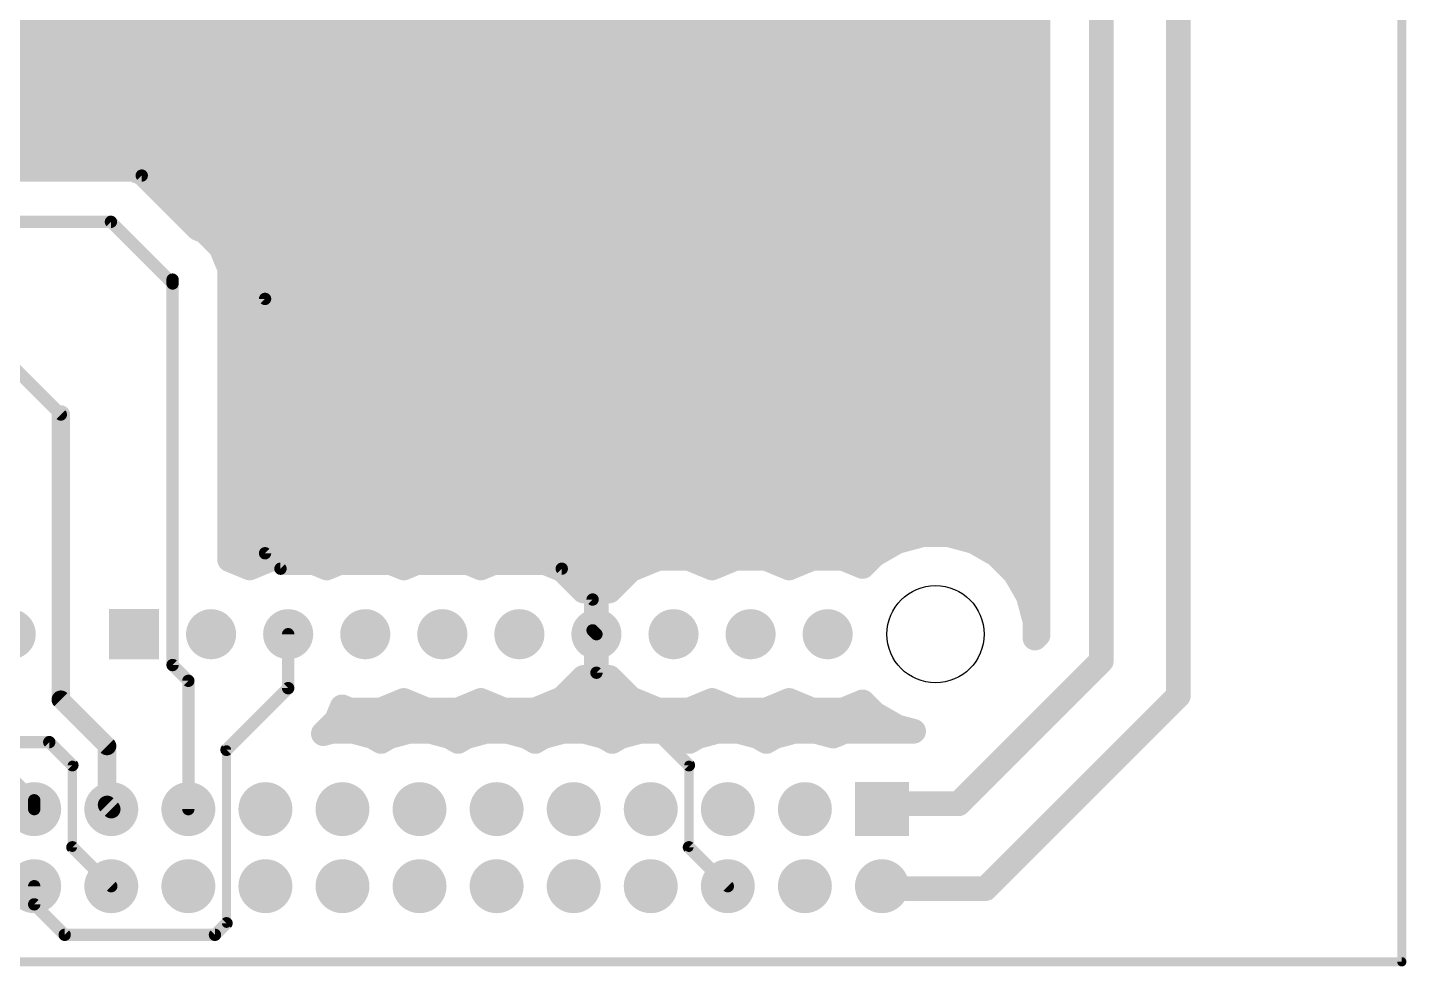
# Model space of a CAD drawing. Extents: x 0.2 to 70.4, y 8.5 to 70.6.
# Drawn here: x 24.94 to 70.38, y 8.48 to 39.42 of the extents above; entities that cross this region are included whole.
import ezdxf

# ---------------------------------------------------------------- set-up
doc = ezdxf.new("R2010")
doc.units = 0
for name, color, linetype in [('16', 175, 'CONTINUOUS'), ('17', 82, 'CONTINUOUS'), ('20', 213, 'CONTINUOUS')]:
    doc.layers.add(name, color=color, linetype=linetype)

# ---------------------------------------------------------------- blocks, each defined once
blk = doc.blocks.new('ROUNDP')
at = {"const_width": 0.5}
blk.add_lwpolyline([(0, -0.25, 1), (0, 0.25, 1), (0, -0.25)], format="xyb", dxfattribs=at)
blk = doc.blocks.new('SQUAREP')
blk.add_solid([(-0.5, -0.5), (0.5, -0.5), (-0.5, 0.5), (0.5, 0.5)])

msp = doc.modelspace()

# ---------------------------------------------------------------- linework, layer by layer
at = {"layer": '16'}
for points, const_width in [([(62.865, 58.166), (62.865, 17.399)], 0.8128), ([(60.325, 56.642), (60.325, 18.542)], 0.8128), ([(58.2422, 55.7793), (58.2422, 19.4047)], 0.8128), ([(16.2697, 39.8272), (58.2422, 39.8272)], 0.8128), ([(16.3068, 39.0144), (58.2422, 39.0144)], 0.8128), ([(15.8125, 38.2016), (58.2422, 38.2016)], 0.8128), ([(13.0075, 37.3888), (58.2422, 37.3888)], 0.8128), ([(8.8811, 36.576), (58.2422, 36.576)], 0.8128), ([(9.4125, 35.7632), (58.2422, 35.7632)], 0.8128), ([(9.6178, 34.9504), (58.2422, 34.9504)], 0.8128), ([(28.0599, 34.8996), (9.6686, 34.8996)], 0.8128), ([(28.7507, 34.6134), (28.0599, 34.8996)], 0.8128), ([(29.2794, 34.0847), (28.7507, 34.6134)], 0.8128), ([(16.637, 34.544), (28.702, 34.544)], 0.4064), ([(28.702, 34.544), (32.766, 30.48)], 0.4064), ([(29.2266, 34.1376), (58.2422, 34.1376)], 0.8128), ([(30.5659, 32.7982), (29.2794, 34.0847)], 0.8128), ([(29.2794, 34.0847), (29.2794, 34.0847)], 0.8128), ([(30.0393, 33.3248), (58.2422, 33.3248)], 0.8128), ([(8.89, 33.02), (27.686, 33.02)], 0.4064), ([(27.686, 33.02), (29.718, 30.988)], 0.4064), ([(30.7827, 32.7084), (30.5659, 32.7982)], 0.8128), ([(31.3114, 32.1797), (30.7827, 32.7084)], 0.8128), ([(30.9792, 32.512), (58.2422, 32.512)], 0.8128), ([(31.5976, 31.4889), (31.3114, 32.1797)], 0.8128), ([(31.5105, 31.6992), (58.2422, 31.6992)], 0.8128), ([(31.5976, 30.6141), (31.5976, 31.4889)], 0.8128), ([(29.718, 31.115), (29.718, 30.988)], 0.4064), ([(29.718, 30.988), (29.718, 18.415)], 0.4064), ([(31.5976, 30.8864), (58.2422, 30.8864)], 0.8128), ([(31.5976, 21.8865), (31.5976, 30.6141)], 0.8128), ([(31.5976, 30.0736), (58.2422, 30.0736)], 0.8128), ([(32.766, 30.48), (32.766, 22.098)], 0.4064), ([(31.5976, 29.2608), (58.2422, 29.2608)], 0.8128), ([(23.622, 29.083), (26.035, 26.67)], 0.4064), ([(31.5976, 28.448), (58.2422, 28.448)], 0.8128), ([(31.5976, 27.6352), (58.2422, 27.6352)], 0.8128), ([(26.035, 26.67), (26.035, 17.272)], 0.6096), ([(31.5976, 26.8224), (58.2422, 26.8224)], 0.8128), ([(31.5976, 26.0096), (58.2422, 26.0096)], 0.8128), ([(31.5976, 25.1968), (58.2422, 25.1968)], 0.8128), ([(31.5976, 24.384), (58.2422, 24.384)], 0.8128), ([(31.5976, 23.5712), (58.2422, 23.5712)], 0.8128), ([(31.5976, 22.7584), (58.2422, 22.7584)], 0.8128), ([(53.5993, 22.4843), (52.8521, 22.0529)], 0.8128), ([(54.4326, 22.7076), (53.5993, 22.4843)], 0.8128), ([(55.2954, 22.7076), (54.4326, 22.7076)], 0.8128), ([(56.1287, 22.4843), (55.2954, 22.7076)], 0.8128), ([(56.8759, 22.0529), (56.1287, 22.4843)], 0.8128), ([(31.5976, 21.9456), (52.7448, 21.9456)], 0.8128), ([(32.258, 21.613), (31.5976, 21.8865)], 0.8128), ([(33.0303, 21.9329), (32.258, 21.613)], 0.8128), ([(32.766, 22.098), (33.274, 21.59)], 0.4064), ([(34.0257, 21.9329), (33.0303, 21.9329)], 0.8128), ([(34.798, 21.613), (34.0257, 21.9329)], 0.8128), ([(35.5703, 21.9329), (34.798, 21.613)], 0.8128), ([(36.5657, 21.9329), (35.5703, 21.9329)], 0.8128), ([(37.338, 21.613), (36.5657, 21.9329)], 0.8128), ([(38.1103, 21.9329), (37.338, 21.613)], 0.8128), ([(39.1057, 21.9329), (38.1103, 21.9329)], 0.8128), ([(39.878, 21.613), (39.1057, 21.9329)], 0.8128), ([(40.6503, 21.9329), (39.878, 21.613)], 0.8128), ([(41.6457, 21.9329), (40.6503, 21.9329)], 0.8128), ([(42.5652, 21.552), (41.6457, 21.9329)], 0.8128), ([(45.7303, 21.9329), (44.8108, 21.552)], 0.8128), ([(46.7257, 21.9329), (45.7303, 21.9329)], 0.8128), ([(47.498, 21.613), (46.7257, 21.9329)], 0.8128), ([(48.2703, 21.9329), (47.498, 21.613)], 0.8128), ([(49.2657, 21.9329), (48.2703, 21.9329)], 0.8128), ([(50.038, 21.613), (49.2657, 21.9329)], 0.8128), ([(50.8103, 21.9329), (50.038, 21.613)], 0.8128), ([(51.8057, 21.9329), (50.8103, 21.9329)], 0.8128), ([(52.4607, 21.6616), (51.8057, 21.9329)], 0.8128), ([(52.8521, 22.0529), (52.4607, 21.6616)], 0.8128), ([(57.4859, 21.4429), (56.8759, 22.0529)], 0.8128), ([(56.9832, 21.9456), (58.2422, 21.9456)], 0.8128), ([(43.2622, 20.855), (42.5652, 21.552)], 0.8128), ([(44.8108, 21.552), (44.1138, 20.855)], 0.8128), ([(57.9173, 20.6957), (57.4859, 21.4429)], 0.8128), ([(33.274, 21.59), (42.545, 21.59)], 0.4064), ([(42.545, 21.59), (43.561, 20.574)], 0.4064), ([(42.9844, 21.1328), (44.3916, 21.1328)], 0.8128), ([(57.665, 21.1328), (58.2422, 21.1328)], 0.8128), ([(43.3401, 20.8803), (43.2622, 20.855)], 0.8128), ([(43.5711, 20.9169), (43.3401, 20.8803)], 0.8128), ([(43.688, 20.9169), (43.5711, 20.9169)], 0.8128), ([(43.8049, 20.9169), (43.688, 20.9169)], 0.8128), ([(43.688, 20.9169), (43.688, 19.431)], 0.8128), ([(43.688, 19.431), (43.688, 20.9169)], 0.8128), ([(44.0359, 20.8803), (43.8049, 20.9169)], 0.8128), ([(44.1138, 20.855), (44.0359, 20.8803)], 0.8128), ([(58.1406, 19.8624), (57.9173, 20.6957)], 0.8128), ([(43.688, 20.32), (43.688, 20.32)], 0.8128), ([(43.561, 20.574), (43.561, 19.558)], 0.4064), ([(58.018, 20.32), (58.2422, 20.32)], 0.8128), ([(58.1406, 19.3031), (58.1406, 19.8624)], 0.8128), ([(33.528, 19.431), (33.528, 17.653)], 0.4064), ([(43.688, 19.5072), (43.688, 19.5072)], 0.8128), ([(43.688, 17.9451), (43.688, 19.431)], 0.8128), ([(43.688, 19.431), (43.688, 19.431)], 0.8128), ([(43.688, 19.431), (43.688, 17.9451)], 0.8128), ([(43.688, 19.431), (43.688, 19.431)], 0.8128), ([(43.561, 19.558), (43.688, 19.431)], 0.4064), ([(43.688, 19.431), (43.688, 18.161)], 0.4064), ([(58.1406, 19.5072), (58.2422, 19.5072)], 0.8128), ([(58.2422, 19.4047), (58.1406, 19.3031)], 0.8128), ([(43.688, 18.6944), (43.688, 18.6944)], 0.8128), ([(60.325, 18.542), (55.626, 13.843)], 0.8128), ([(29.718, 18.415), (30.238, 17.895)], 0.4064), ([(42.5652, 17.31), (43.2622, 18.007)], 0.8128), ([(43.1368, 17.8816), (44.2392, 17.8816)], 0.8128), ([(43.2622, 18.007), (43.3401, 17.9817)], 0.8128), ([(43.3401, 17.9817), (43.5711, 17.9451)], 0.8128), ([(43.5711, 17.9451), (43.688, 17.9451)], 0.8128), ([(43.688, 17.9451), (43.8049, 17.9451)], 0.8128), ([(43.8049, 17.9451), (44.0359, 17.9817)], 0.8128), ([(43.688, 18.161), (46.736, 15.113)], 0.4064), ([(44.0359, 17.9817), (44.1138, 18.007)], 0.8128), ([(44.1138, 18.007), (44.8108, 17.31)], 0.8128), ([(30.238, 13.667), (30.238, 17.895)], 0.4064), ([(33.528, 17.653), (31.496, 15.621)], 0.4064), ([(62.865, 17.399), (56.515, 11.049)], 0.8128), ([(26.035, 17.272), (27.559, 15.748)], 0.6096), ([(35.1214, 16.5883), (35.3077, 17.0379)], 0.8128), ([(35.3077, 17.0379), (35.5703, 16.9291)], 0.8128), ([(35.5703, 16.9291), (36.5657, 16.9291)], 0.8128), ([(36.5657, 16.9291), (37.338, 17.249)], 0.8128), ([(36.9029, 17.0688), (37.7731, 17.0688)], 0.8128), ([(37.338, 17.249), (38.1103, 16.9291)], 0.8128), ([(38.1103, 16.9291), (39.1057, 16.9291)], 0.8128), ([(39.1057, 16.9291), (39.878, 17.249)], 0.8128), ([(39.4429, 17.0688), (40.3131, 17.0688)], 0.8128), ([(39.878, 17.249), (40.6503, 16.9291)], 0.8128), ([(40.6503, 16.9291), (41.6457, 16.9291)], 0.8128), ([(41.6457, 16.9291), (42.5652, 17.31)], 0.8128), ([(41.9829, 17.0688), (45.3931, 17.0688)], 0.8128), ([(44.8108, 17.31), (45.7303, 16.9291)], 0.8128), ([(45.7303, 16.9291), (46.7257, 16.9291)], 0.8128), ([(46.7257, 16.9291), (47.498, 17.249)], 0.8128), ([(47.0629, 17.0688), (47.9331, 17.0688)], 0.8128), ([(47.498, 17.249), (48.2703, 16.9291)], 0.8128), ([(48.2703, 16.9291), (49.2657, 16.9291)], 0.8128), ([(49.2657, 16.9291), (50.038, 17.249)], 0.8128), ([(49.6029, 17.0688), (50.4731, 17.0688)], 0.8128), ([(50.038, 17.249), (50.8103, 16.9291)], 0.8128), ([(50.8103, 16.9291), (51.8057, 16.9291)], 0.8128), ([(51.8057, 16.9291), (52.4607, 17.2004)], 0.8128), ([(52.1429, 17.0688), (52.5924, 17.0688)], 0.8128), ([(52.4607, 17.2004), (52.8521, 16.8091)], 0.8128), ([(34.687, 16.1538), (35.1214, 16.5883)], 0.8128), ([(52.8521, 16.8091), (53.5993, 16.3777)], 0.8128), ([(34.9803, 16.2324), (34.687, 16.1538)], 0.8128), ([(34.7891, 16.256), (54.0535, 16.256)], 0.8128), ([(35.6557, 16.2324), (34.9803, 16.2324)], 0.8128), ([(36.3082, 16.0576), (35.6557, 16.2324)], 0.8128), ([(36.588, 15.896), (36.3082, 16.0576)], 0.8128), ([(36.8678, 16.0576), (36.588, 15.896)], 0.8128), ([(37.5203, 16.2324), (36.8678, 16.0576)], 0.8128), ([(38.1957, 16.2324), (37.5203, 16.2324)], 0.8128), ([(38.8482, 16.0576), (38.1957, 16.2324)], 0.8128), ([(39.128, 15.896), (38.8482, 16.0576)], 0.8128), ([(39.4078, 16.0576), (39.128, 15.896)], 0.8128), ([(40.0603, 16.2324), (39.4078, 16.0576)], 0.8128), ([(40.7357, 16.2324), (40.0603, 16.2324)], 0.8128), ([(41.3882, 16.0576), (40.7357, 16.2324)], 0.8128), ([(41.668, 15.896), (41.3882, 16.0576)], 0.8128), ([(41.9478, 16.0576), (41.668, 15.896)], 0.8128), ([(42.6003, 16.2324), (41.9478, 16.0576)], 0.8128), ([(43.2757, 16.2324), (42.6003, 16.2324)], 0.8128), ([(43.9282, 16.0576), (43.2757, 16.2324)], 0.8128), ([(44.208, 15.896), (43.9282, 16.0576)], 0.8128), ([(44.4878, 16.0576), (44.208, 15.896)], 0.8128), ([(45.1403, 16.2324), (44.4878, 16.0576)], 0.8128), ([(45.8157, 16.2324), (45.1403, 16.2324)], 0.8128), ([(46.4682, 16.0576), (45.8157, 16.2324)], 0.8128), ([(46.748, 15.896), (46.4682, 16.0576)], 0.8128), ([(47.0278, 16.0576), (46.748, 15.896)], 0.8128), ([(47.6803, 16.2324), (47.0278, 16.0576)], 0.8128), ([(48.3557, 16.2324), (47.6803, 16.2324)], 0.8128), ([(49.0082, 16.0576), (48.3557, 16.2324)], 0.8128), ([(49.288, 15.896), (49.0082, 16.0576)], 0.8128), ([(49.5678, 16.0576), (49.288, 15.896)], 0.8128), ([(50.2203, 16.2324), (49.5678, 16.0576)], 0.8128), ([(50.8957, 16.2324), (50.2203, 16.2324)], 0.8128), ([(51.4907, 16.073), (50.8957, 16.2324)], 0.8128), ([(51.8755, 16.2324), (51.4907, 16.073)], 0.8128), ([(54.1415, 16.2324), (51.8755, 16.2324)], 0.8128), ([(53.5993, 16.3777), (54.1415, 16.2324)], 0.8128), ([(13.843, 15.875), (25.654, 15.875)], 0.4064), ([(25.654, 15.875), (26.416, 15.113)], 0.4064), ([(27.559, 15.748), (27.559, 13.806)], 0.6096), ([(31.496, 15.621), (31.496, 9.906)], 0.3048), ([(25.158, 13.958), (24.003, 15.113)], 0.4064), ([(26.416, 15.113), (26.416, 12.409)], 0.3048), ([(46.736, 15.113), (46.736, 12.409)], 0.3048), ([(25.158, 13.667), (25.158, 13.958)], 0.4064), ([(27.559, 13.806), (27.698, 13.667)], 0.6096), ([(53.274, 13.843), (53.098, 13.667)], 0.8128), ([(55.626, 13.843), (53.274, 13.843)], 0.8128), ([(26.416, 12.409), (27.698, 11.127)], 0.4064), ([(46.736, 12.409), (48.018, 11.127)], 0.4064), ([(53.176, 11.049), (53.098, 11.127)], 0.8128), ([(56.515, 11.049), (53.176, 11.049)], 0.8128), ([(25.158, 11.127), (25.158, 10.529)], 0.4064), ([(25.158, 10.529), (26.162, 9.525)], 0.4064), ([(31.115, 9.525), (31.496, 9.906)], 0.4064), ([(26.162, 9.525), (31.115, 9.525)], 0.4064)]:
    msp.add_lwpolyline(points, dxfattribs=dict(at, const_width=const_width))
for points, const_width in [([(58.2422, 38.8112, 1), (58.2422, 39.2176)], 0.4064), ([(58.2422, 37.9984, 1), (58.2422, 38.4048)], 0.4064), ([(58.2422, 37.1856, 1), (58.2422, 37.592)], 0.4064), ([(58.2422, 36.3728, 1), (58.2422, 36.7792)], 0.4064), ([(58.2422, 35.56, 1), (58.2422, 35.9664)], 0.4064), ([(28.1376, 35.0873, 1), (27.9821, 34.7119)], 0.4064), ([(28.0599, 34.6964, 1), (28.0599, 35.1028)], 0.4064), ([(28.8944, 34.7571, 1), (28.607, 34.4698)], 0.4064), ([(28.6729, 34.4257, 1), (28.8285, 34.8012)], 0.4064), ([(58.2422, 34.7472, 1), (58.2422, 35.1536)], 0.4064), ([(28.7738, 34.6158, 1), (28.6302, 34.4722)], 0.2032), ([(28.702, 34.4424, 1), (28.702, 34.6456)], 0.2032), ([(29.2266, 34.3408, 1), (29.2266, 33.9344)], 0.4064), ([(58.2422, 33.9344, 1), (58.2422, 34.3408)], 0.4064), ([(29.4826, 34.0847, 1), (29.0762, 34.0847)], 0.4064), ([(29.0762, 34.0847, 1), (29.4826, 34.0847)], 0.4064), ([(29.4231, 34.2284, 1), (29.1358, 33.941)], 0.4064), ([(29.1358, 33.941, 1), (29.4231, 34.2284)], 0.4064), ([(30.0393, 33.528, 1), (30.0393, 33.1216)], 0.4064), ([(58.2422, 33.1216, 1), (58.2422, 33.528)], 0.4064), ([(27.7578, 33.0918, 1), (27.6142, 32.9482)], 0.2032), ([(27.686, 32.9184, 1), (27.686, 33.1216)], 0.2032), ([(30.6437, 32.986, 1), (30.4881, 32.6105)], 0.4064), ([(30.4222, 32.6546, 1), (30.7096, 32.9419)], 0.4064), ([(30.9264, 32.8521, 1), (30.639, 32.5648)], 0.4064), ([(30.7049, 32.5207, 1), (30.8605, 32.8962)], 0.4064), ([(30.9792, 32.7152, 1), (30.9792, 32.3088)], 0.4064), ([(58.2422, 32.3088, 1), (58.2422, 32.7152)], 0.4064), ([(31.4992, 32.2575, 1), (31.1237, 32.1019)], 0.4064), ([(31.1678, 32.036, 1), (31.4551, 32.3234)], 0.4064), ([(31.5105, 31.9024, 1), (31.5105, 31.496)], 0.4064), ([(31.8008, 31.4889, 1), (31.3944, 31.4889)], 0.4064), ([(58.2422, 31.496, 1), (58.2422, 31.9024)], 0.4064), ([(31.4099, 31.4111, 1), (31.7853, 31.5666)], 0.4064), ([(29.8196, 31.115, 1), (29.6164, 31.115)], 0.2032), ([(29.8196, 30.988, 1), (29.6164, 30.988)], 0.2032), ([(29.6164, 30.988, 1), (29.8196, 30.988)], 0.2032), ([(29.6462, 30.9162, 1), (29.7898, 31.0598)], 0.2032), ([(31.5976, 31.0896, 1), (31.5976, 30.6832)], 0.4064), ([(31.8008, 30.6141, 1), (31.3944, 30.6141)], 0.4064), ([(58.2422, 30.6832, 1), (58.2422, 31.0896)], 0.4064), ([(31.3944, 30.6141, 1), (31.8008, 30.6141)], 0.4064), ([(31.5976, 30.2768, 1), (31.5976, 29.8704)], 0.4064), ([(32.8676, 30.48, 1), (32.6644, 30.48)], 0.2032), ([(32.6942, 30.4082, 1), (32.8378, 30.5518)], 0.2032), ([(58.2422, 29.8704, 1), (58.2422, 30.2768)], 0.4064), ([(31.5976, 29.464, 1), (31.5976, 29.0576)], 0.4064), ([(58.2422, 29.0576, 1), (58.2422, 29.464)], 0.4064), ([(31.5976, 28.6512, 1), (31.5976, 28.2448)], 0.4064), ([(58.2422, 28.2448, 1), (58.2422, 28.6512)], 0.4064), ([(31.5976, 27.8384, 1), (31.5976, 27.432)], 0.4064), ([(58.2422, 27.432, 1), (58.2422, 27.8384)], 0.4064), ([(26.1874, 26.67, 1), (25.8826, 26.67)], 0.3048), ([(25.9632, 26.5982, 1), (26.1068, 26.7418)], 0.2032), ([(31.5976, 27.0256, 1), (31.5976, 26.6192)], 0.4064), ([(58.2422, 26.6192, 1), (58.2422, 27.0256)], 0.4064), ([(31.5976, 26.2128, 1), (31.5976, 25.8064)], 0.4064), ([(58.2422, 25.8064, 1), (58.2422, 26.2128)], 0.4064), ([(31.5976, 25.4, 1), (31.5976, 24.9936)], 0.4064), ([(58.2422, 24.9936, 1), (58.2422, 25.4)], 0.4064), ([(31.5976, 24.5872, 1), (31.5976, 24.1808)], 0.4064), ([(58.2422, 24.1808, 1), (58.2422, 24.5872)], 0.4064), ([(31.5976, 23.7744, 1), (31.5976, 23.368)], 0.4064), ([(58.2422, 23.368, 1), (58.2422, 23.7744)], 0.4064), ([(31.5976, 22.9616, 1), (31.5976, 22.5552)], 0.4064), ([(53.5467, 22.6806, 1), (53.6519, 22.288)], 0.4064), ([(53.7009, 22.3083, 1), (53.4977, 22.6603)], 0.4064), ([(54.4326, 22.9108, 1), (54.4326, 22.5044)], 0.4064), ([(54.4852, 22.5113, 1), (54.38, 22.9039)], 0.4064), ([(55.348, 22.9039, 1), (55.2428, 22.5113)], 0.4064), ([(55.2954, 22.5044, 1), (55.2954, 22.9108)], 0.4064), ([(56.2303, 22.6603, 1), (56.0271, 22.3083)], 0.4064), ([(56.0761, 22.288, 1), (56.1813, 22.6806)], 0.4064), ([(58.2422, 22.5552, 1), (58.2422, 22.9616)], 0.4064), ([(31.5976, 22.1488, 1), (31.5976, 21.7424)], 0.4064), ([(31.6754, 22.0743, 1), (31.5198, 21.6988)], 0.4064), ([(32.8378, 22.1698, 1), (32.6942, 22.0262)], 0.2032), ([(33.0303, 22.1361, 1), (33.0303, 21.7297)], 0.4064), ([(33.1081, 21.7452, 1), (32.9526, 22.1206)], 0.4064), ([(34.1034, 22.1206, 1), (33.9479, 21.7452)], 0.4064), ([(34.0257, 21.7297, 1), (34.0257, 22.1361)], 0.4064), ([(35.5703, 22.1361, 1), (35.5703, 21.7297)], 0.4064), ([(35.6481, 21.7452, 1), (35.4926, 22.1206)], 0.4064), ([(36.6434, 22.1206, 1), (36.4879, 21.7452)], 0.4064), ([(36.5657, 21.7297, 1), (36.5657, 22.1361)], 0.4064), ([(38.1103, 22.1361, 1), (38.1103, 21.7297)], 0.4064), ([(38.1881, 21.7452, 1), (38.0326, 22.1206)], 0.4064), ([(39.1834, 22.1206, 1), (39.0279, 21.7452)], 0.4064), ([(39.1057, 21.7297, 1), (39.1057, 22.1361)], 0.4064), ([(40.6503, 22.1361, 1), (40.6503, 21.7297)], 0.4064), ([(40.7281, 21.7452, 1), (40.5726, 22.1206)], 0.4064), ([(41.7234, 22.1206, 1), (41.5679, 21.7452)], 0.4064), ([(41.6457, 21.7297, 1), (41.6457, 22.1361)], 0.4064), ([(45.7303, 22.1361, 1), (45.7303, 21.7297)], 0.4064), ([(45.8081, 21.7452, 1), (45.6526, 22.1206)], 0.4064), ([(46.8034, 22.1206, 1), (46.6479, 21.7452)], 0.4064), ([(46.7257, 21.7297, 1), (46.7257, 22.1361)], 0.4064), ([(48.2703, 22.1361, 1), (48.2703, 21.7297)], 0.4064), ([(48.3481, 21.7452, 1), (48.1926, 22.1206)], 0.4064), ([(49.3434, 22.1206, 1), (49.1879, 21.7452)], 0.4064), ([(49.2657, 21.7297, 1), (49.2657, 22.1361)], 0.4064), ([(50.8103, 22.1361, 1), (50.8103, 21.7297)], 0.4064), ([(50.8881, 21.7452, 1), (50.7326, 22.1206)], 0.4064), ([(51.8834, 22.1206, 1), (51.7279, 21.7452)], 0.4064), ([(51.8057, 21.7297, 1), (51.8057, 22.1361)], 0.4064), ([(52.7505, 22.2289, 1), (52.9537, 21.877)], 0.4064), ([(52.9958, 21.9092, 1), (52.7084, 22.1966)], 0.4064), ([(52.7448, 21.7424, 1), (52.7448, 22.1488)], 0.4064), ([(57.0196, 22.1966, 1), (56.7322, 21.9092)], 0.4064), ([(56.7743, 21.877, 1), (56.9775, 22.2289)], 0.4064), ([(56.9832, 22.1488, 1), (56.9832, 21.7424)], 0.4064), ([(58.2422, 21.7424, 1), (58.2422, 22.1488)], 0.4064), ([(31.3944, 21.8865, 1), (31.8008, 21.8865)], 0.4064), ([(32.1802, 21.8007, 1), (32.3358, 21.4252)], 0.4064), ([(32.1802, 21.4252, 1), (32.3358, 21.8007)], 0.4064), ([(32.6644, 22.098, 1), (32.8676, 22.098)], 0.2032), ([(34.7202, 21.8007, 1), (34.8758, 21.4252)], 0.4064), ([(34.7202, 21.4252, 1), (34.8758, 21.8007)], 0.4064), ([(37.2602, 21.8007, 1), (37.4158, 21.4252)], 0.4064), ([(37.2602, 21.4252, 1), (37.4158, 21.8007)], 0.4064), ([(39.8002, 21.8007, 1), (39.9558, 21.4252)], 0.4064), ([(39.8002, 21.4252, 1), (39.9558, 21.8007)], 0.4064), ([(42.7089, 21.6957, 1), (42.4215, 21.4083)], 0.4064), ([(42.4874, 21.3643, 1), (42.643, 21.7397)], 0.4064), ([(44.733, 21.7397, 1), (44.8885, 21.3643)], 0.4064), ([(44.9545, 21.4083, 1), (44.6671, 21.6957)], 0.4064), ([(47.4202, 21.8007, 1), (47.5758, 21.4252)], 0.4064), ([(47.4202, 21.4252, 1), (47.5758, 21.8007)], 0.4064), ([(49.9602, 21.8007, 1), (50.1158, 21.4252)], 0.4064), ([(49.9602, 21.4252, 1), (50.1158, 21.8007)], 0.4064), ([(52.3171, 21.8052, 1), (52.6044, 21.5179)], 0.4064), ([(52.383, 21.4738, 1), (52.5385, 21.8493)], 0.4064), ([(57.6619, 21.5445, 1), (57.31, 21.3413)], 0.4064), ([(33.274, 21.6916, 1), (33.274, 21.4884)], 0.2032), ([(33.2022, 21.5182, 1), (33.3458, 21.6618)], 0.2032), ([(42.6168, 21.6618, 1), (42.4732, 21.5182)], 0.2032), ([(42.545, 21.4884, 1), (42.545, 21.6916)], 0.2032), ([(42.9844, 21.336, 1), (42.9844, 20.9296)], 0.4064), ([(44.3916, 20.9296, 1), (44.3916, 21.336)], 0.4064), ([(57.3422, 21.2992, 1), (57.6296, 21.5866)], 0.4064), ([(57.665, 21.336, 1), (57.665, 20.9296)], 0.4064), ([(58.2422, 20.9296, 1), (58.2422, 21.336)], 0.4064), ([(43.1994, 21.0483, 1), (43.325, 20.6618)], 0.4064), ([(43.1185, 20.7113, 1), (43.4059, 20.9987)], 0.4064), ([(43.3083, 21.081, 1), (43.3718, 20.6796)], 0.4064), ([(43.4028, 20.6871, 1), (43.2773, 21.0736)], 0.4064), ([(43.5711, 21.1201, 1), (43.5711, 20.7137)], 0.4064), ([(43.688, 21.1201, 1), (43.688, 20.7137)], 0.4064), ([(43.8912, 20.9169, 1), (43.4848, 20.9169)], 0.4064), ([(43.8912, 20.9169, 1), (43.4848, 20.9169)], 0.4064), ([(43.6028, 20.7162, 1), (43.5393, 21.1176)], 0.4064), ([(43.8367, 21.1176, 1), (43.7732, 20.7162)], 0.4064), ([(43.688, 20.7137, 1), (43.688, 21.1201)], 0.4064), ([(43.8049, 20.7137, 1), (43.8049, 21.1201)], 0.4064), ([(44.0987, 21.0736, 1), (43.9732, 20.6871)], 0.4064), ([(43.9701, 20.9987, 1), (44.2575, 20.7113)], 0.4064), ([(44.0042, 20.6796, 1), (44.0677, 21.081)], 0.4064), ([(44.051, 20.6618, 1), (44.1766, 21.0483)], 0.4064), ([(58.1136, 20.7483, 1), (57.721, 20.6431)], 0.4064), ([(57.7413, 20.5941, 1), (58.0933, 20.7973)], 0.4064), ([(43.688, 20.5232, 1), (43.688, 20.1168)], 0.4064), ([(43.6626, 20.574, 1), (43.4594, 20.574)], 0.2032), ([(43.4892, 20.5022, 1), (43.6328, 20.6458)], 0.2032), ([(43.688, 20.1168, 1), (43.688, 20.5232)], 0.4064), ([(58.018, 20.5232, 1), (58.018, 20.1168)], 0.4064), ([(58.2422, 20.1168, 1), (58.2422, 20.5232)], 0.4064), ([(58.3438, 19.8624, 1), (57.9374, 19.8624)], 0.4064), ([(57.9443, 19.8098, 1), (58.3369, 19.915)], 0.4064), ([(33.6296, 19.431, 1), (33.4264, 19.431)], 0.2032), ([(43.688, 19.7104, 1), (43.688, 19.304)], 0.4064), ([(43.8912, 19.431, 1), (43.4848, 19.431)], 0.4064), ([(43.688, 19.6342, 1), (43.688, 19.2278)], 0.4064), ([(43.8912, 19.431, 1), (43.4848, 19.431)], 0.4064), ([(43.688, 19.6342, 1), (43.688, 19.2278)], 0.4064), ([(43.4848, 19.431, 1), (43.8912, 19.431)], 0.4064), ([(43.4848, 19.431, 1), (43.8912, 19.431)], 0.4064), ([(43.4594, 19.558, 1), (43.6626, 19.558)], 0.2032), ([(43.6328, 19.6298, 1), (43.4892, 19.4862)], 0.2032), ([(43.688, 19.304, 1), (43.688, 19.7104)], 0.4064), ([(43.688, 19.2278, 1), (43.688, 19.6342)], 0.4064), ([(43.688, 19.2278, 1), (43.688, 19.6342)], 0.4064), ([(43.7896, 19.431, 1), (43.5864, 19.431)], 0.2032), ([(43.6162, 19.3592, 1), (43.7598, 19.5028)], 0.2032), ([(58.1406, 19.7104, 1), (58.1406, 19.304)], 0.4064), ([(57.9969, 19.4468, 1), (58.2843, 19.1594)], 0.4064), ([(58.039, 19.4047, 1), (58.4454, 19.4047)], 0.4064), ([(58.3859, 19.261, 1), (58.0985, 19.5484)], 0.4064), ([(58.2422, 19.304, 1), (58.2422, 19.7104)], 0.4064), ([(43.688, 18.8976, 1), (43.688, 18.4912)], 0.4064), ([(43.688, 18.4912, 1), (43.688, 18.8976)], 0.4064), ([(57.9374, 19.3031, 1), (58.3438, 19.3031)], 0.4064), ([(60.1218, 18.542, 1), (60.5282, 18.542)], 0.4064), ([(60.4687, 18.3983, 1), (60.1813, 18.6857)], 0.4064), ([(29.6164, 18.415, 1), (29.8196, 18.415)], 0.2032), ([(29.7898, 18.4868, 1), (29.6462, 18.3432)], 0.2032), ([(43.1368, 18.0848, 1), (43.1368, 17.6784)], 0.4064), ([(43.325, 18.2002, 1), (43.1994, 17.8137)], 0.4064), ([(43.4059, 17.8633, 1), (43.1185, 18.1507)], 0.4064), ([(43.3718, 18.1824, 1), (43.3083, 17.781)], 0.4064), ([(43.2773, 17.7884, 1), (43.4028, 18.1749)], 0.4064), ([(43.5711, 18.1483, 1), (43.5711, 17.7419)], 0.4064), ([(43.688, 18.1483, 1), (43.688, 17.7419)], 0.4064), ([(43.5393, 17.7444, 1), (43.6028, 18.1458)], 0.4064), ([(43.7732, 18.1458, 1), (43.8367, 17.7444)], 0.4064), ([(43.688, 17.7419, 1), (43.688, 18.1483)], 0.4064), ([(43.5864, 18.161, 1), (43.7896, 18.161)], 0.2032), ([(43.7598, 18.2328, 1), (43.6162, 18.0892)], 0.2032), ([(43.8049, 17.7419, 1), (43.8049, 18.1483)], 0.4064), ([(43.9732, 18.1749, 1), (44.0987, 17.7884)], 0.4064), ([(44.2575, 18.1507, 1), (43.9701, 17.8633)], 0.4064), ([(44.0677, 17.781, 1), (44.0042, 18.1824)], 0.4064), ([(44.1766, 17.8137, 1), (44.051, 18.2002)], 0.4064), ([(44.2392, 17.6784, 1), (44.2392, 18.0848)], 0.4064), ([(30.3396, 17.895, 1), (30.1364, 17.895)], 0.2032), ([(30.1662, 17.8232, 1), (30.3098, 17.9668)], 0.2032), ([(33.4264, 17.653, 1), (33.6296, 17.653)], 0.2032), ([(33.5998, 17.5812, 1), (33.4562, 17.7248)], 0.2032), ([(43.4848, 17.9451, 1), (43.8912, 17.9451)], 0.4064), ([(43.4848, 17.9451, 1), (43.8912, 17.9451)], 0.4064), ([(63.0087, 17.2553, 1), (62.7213, 17.5427)], 0.4064), ([(26.1428, 17.3798, 1), (25.9272, 17.1642)], 0.3048), ([(25.8826, 17.272, 1), (26.1874, 17.272)], 0.3048), ([(35.3854, 17.2256, 1), (35.2299, 16.8502)], 0.4064), ([(35.4954, 16.9601, 1), (35.1199, 17.1157)], 0.4064), ([(35.5703, 17.1323, 1), (35.5703, 16.7259)], 0.4064), ([(35.4926, 16.7414, 1), (35.6481, 17.1168)], 0.4064), ([(36.4879, 17.1168, 1), (36.6434, 16.7414)], 0.4064), ([(36.5657, 16.7259, 1), (36.5657, 17.1323)], 0.4064), ([(36.9029, 17.272, 1), (36.9029, 16.8656)], 0.4064), ([(37.4158, 17.4367, 1), (37.2602, 17.0613)], 0.4064), ([(37.4158, 17.0613, 1), (37.2602, 17.4367)], 0.4064), ([(37.7731, 16.8656, 1), (37.7731, 17.272)], 0.4064), ([(38.1103, 17.1323, 1), (38.1103, 16.7259)], 0.4064), ([(38.0326, 16.7414, 1), (38.1881, 17.1168)], 0.4064), ([(39.0279, 17.1168, 1), (39.1834, 16.7414)], 0.4064), ([(39.1057, 16.7259, 1), (39.1057, 17.1323)], 0.4064), ([(39.4429, 17.272, 1), (39.4429, 16.8656)], 0.4064), ([(39.9558, 17.4367, 1), (39.8002, 17.0613)], 0.4064), ([(39.9558, 17.0613, 1), (39.8002, 17.4367)], 0.4064), ([(40.3131, 16.8656, 1), (40.3131, 17.272)], 0.4064), ([(40.6503, 17.1323, 1), (40.6503, 16.7259)], 0.4064), ([(40.5726, 16.7414, 1), (40.7281, 17.1168)], 0.4064), ([(41.5679, 17.1168, 1), (41.7234, 16.7414)], 0.4064), ([(41.6457, 16.7259, 1), (41.6457, 17.1323)], 0.4064), ([(41.9829, 17.272, 1), (41.9829, 16.8656)], 0.4064), ([(42.4215, 17.4537, 1), (42.7089, 17.1663)], 0.4064), ([(42.643, 17.1223, 1), (42.4874, 17.4977)], 0.4064), ([(44.8885, 17.4977, 1), (44.733, 17.1223)], 0.4064), ([(44.6671, 17.1663, 1), (44.9545, 17.4537)], 0.4064), ([(45.3931, 16.8656, 1), (45.3931, 17.272)], 0.4064), ([(45.7303, 17.1323, 1), (45.7303, 16.7259)], 0.4064), ([(45.6526, 16.7414, 1), (45.8081, 17.1168)], 0.4064), ([(46.6479, 17.1168, 1), (46.8034, 16.7414)], 0.4064), ([(46.7257, 16.7259, 1), (46.7257, 17.1323)], 0.4064), ([(47.0629, 17.272, 1), (47.0629, 16.8656)], 0.4064), ([(47.5758, 17.4367, 1), (47.4202, 17.0613)], 0.4064), ([(47.5758, 17.0613, 1), (47.4202, 17.4367)], 0.4064), ([(47.9331, 16.8656, 1), (47.9331, 17.272)], 0.4064), ([(48.2703, 17.1323, 1), (48.2703, 16.7259)], 0.4064), ([(48.1926, 16.7414, 1), (48.3481, 17.1168)], 0.4064), ([(49.1879, 17.1168, 1), (49.3434, 16.7414)], 0.4064), ([(49.2657, 16.7259, 1), (49.2657, 17.1323)], 0.4064), ([(49.6029, 17.272, 1), (49.6029, 16.8656)], 0.4064), ([(50.1158, 17.4367, 1), (49.9602, 17.0613)], 0.4064), ([(50.1158, 17.0613, 1), (49.9602, 17.4367)], 0.4064), ([(50.4731, 16.8656, 1), (50.4731, 17.272)], 0.4064), ([(50.8103, 17.1323, 1), (50.8103, 16.7259)], 0.4064), ([(50.7326, 16.7414, 1), (50.8881, 17.1168)], 0.4064), ([(51.7279, 17.1168, 1), (51.8834, 16.7414)], 0.4064), ([(51.8057, 16.7259, 1), (51.8057, 17.1323)], 0.4064), ([(52.1429, 17.272, 1), (52.1429, 16.8656)], 0.4064), ([(52.6044, 17.3441, 1), (52.3171, 17.0568)], 0.4064), ([(52.5385, 17.0127, 1), (52.383, 17.3882)], 0.4064), ([(52.5924, 16.8656, 1), (52.5924, 17.272)], 0.4064), ([(62.6618, 17.399, 1), (63.0682, 17.399)], 0.4064), ([(34.9337, 16.6661, 1), (35.3092, 16.5105)], 0.4064), ([(35.2651, 16.4446, 1), (34.9778, 16.732)], 0.4064), ([(52.9537, 16.985, 1), (52.7505, 16.6331)], 0.4064), ([(52.7084, 16.6654, 1), (52.9958, 16.9527)], 0.4064), ([(34.6344, 16.3501, 1), (34.7395, 15.9575)], 0.4064), ([(34.5433, 16.2975, 1), (34.8306, 16.0101)], 0.4064), ([(34.7891, 16.4592, 1), (34.7891, 16.0528)], 0.4064), ([(34.9803, 16.4356, 1), (34.9803, 16.0292)], 0.4064), ([(35.0328, 16.0361, 1), (34.9277, 16.4287)], 0.4064), ([(35.7083, 16.4287, 1), (35.6031, 16.0361)], 0.4064), ([(35.6557, 16.0292, 1), (35.6557, 16.4356)], 0.4064), ([(36.4098, 16.2335, 1), (36.2066, 15.8816)], 0.4064), ([(36.2556, 15.8613, 1), (36.3608, 16.2538)], 0.4064), ([(36.8152, 16.2538, 1), (36.9204, 15.8613)], 0.4064), ([(36.9694, 15.8816, 1), (36.7662, 16.2335)], 0.4064), ([(37.5203, 16.4356, 1), (37.5203, 16.0292)], 0.4064), ([(37.5728, 16.0361, 1), (37.4677, 16.4287)], 0.4064), ([(38.2483, 16.4287, 1), (38.1431, 16.0361)], 0.4064), ([(38.1957, 16.0292, 1), (38.1957, 16.4356)], 0.4064), ([(38.9498, 16.2335, 1), (38.7466, 15.8816)], 0.4064), ([(38.7956, 15.8613, 1), (38.9008, 16.2538)], 0.4064), ([(39.3552, 16.2538, 1), (39.4604, 15.8613)], 0.4064), ([(39.5094, 15.8816, 1), (39.3062, 16.2335)], 0.4064), ([(40.0603, 16.4356, 1), (40.0603, 16.0292)], 0.4064), ([(40.1128, 16.0361, 1), (40.0077, 16.4287)], 0.4064), ([(40.7883, 16.4287, 1), (40.6831, 16.0361)], 0.4064), ([(40.7357, 16.0292, 1), (40.7357, 16.4356)], 0.4064), ([(41.4898, 16.2335, 1), (41.2866, 15.8816)], 0.4064), ([(41.3356, 15.8613, 1), (41.4408, 16.2538)], 0.4064), ([(41.8952, 16.2538, 1), (42.0004, 15.8613)], 0.4064), ([(42.0494, 15.8816, 1), (41.8462, 16.2335)], 0.4064), ([(42.6003, 16.4356, 1), (42.6003, 16.0292)], 0.4064), ([(42.6528, 16.0361, 1), (42.5477, 16.4287)], 0.4064), ([(43.3283, 16.4287, 1), (43.2231, 16.0361)], 0.4064), ([(43.2757, 16.0292, 1), (43.2757, 16.4356)], 0.4064), ([(44.0298, 16.2335, 1), (43.8266, 15.8816)], 0.4064), ([(43.8756, 15.8613, 1), (43.9808, 16.2538)], 0.4064), ([(44.4352, 16.2538, 1), (44.5404, 15.8613)], 0.4064), ([(44.5894, 15.8816, 1), (44.3862, 16.2335)], 0.4064), ([(45.1403, 16.4356, 1), (45.1403, 16.0292)], 0.4064), ([(45.1928, 16.0361, 1), (45.0877, 16.4287)], 0.4064), ([(45.8683, 16.4287, 1), (45.7631, 16.0361)], 0.4064), ([(45.8157, 16.0292, 1), (45.8157, 16.4356)], 0.4064), ([(46.5698, 16.2335, 1), (46.3666, 15.8816)], 0.4064), ([(46.4156, 15.8613, 1), (46.5208, 16.2538)], 0.4064), ([(46.9752, 16.2538, 1), (47.0804, 15.8613)], 0.4064), ([(47.1294, 15.8816, 1), (46.9262, 16.2335)], 0.4064), ([(47.6803, 16.4356, 1), (47.6803, 16.0292)], 0.4064), ([(47.7328, 16.0361, 1), (47.6277, 16.4287)], 0.4064), ([(48.4083, 16.4287, 1), (48.3031, 16.0361)], 0.4064), ([(48.3557, 16.0292, 1), (48.3557, 16.4356)], 0.4064), ([(49.1098, 16.2335, 1), (48.9066, 15.8816)], 0.4064), ([(48.9556, 15.8613, 1), (49.0608, 16.2538)], 0.4064), ([(49.5152, 16.2538, 1), (49.6204, 15.8613)], 0.4064), ([(49.6694, 15.8816, 1), (49.4662, 16.2335)], 0.4064), ([(50.2203, 16.4356, 1), (50.2203, 16.0292)], 0.4064), ([(50.2728, 16.0361, 1), (50.1677, 16.4287)], 0.4064), ([(50.9483, 16.4287, 1), (50.8431, 16.0361)], 0.4064), ([(50.8957, 16.0292, 1), (50.8957, 16.4356)], 0.4064), ([(51.4129, 16.2607, 1), (51.5684, 15.8852)], 0.4064), ([(51.4381, 15.8767, 1), (51.5433, 16.2693)], 0.4064), ([(51.8755, 16.4356, 1), (51.8755, 16.0292)], 0.4064), ([(51.9533, 16.0447, 1), (51.7978, 16.4201)], 0.4064), ([(53.6519, 16.574, 1), (53.5467, 16.1814)], 0.4064), ([(53.4977, 16.2017, 1), (53.7009, 16.5537)], 0.4064), ([(54.0535, 16.0528, 1), (54.0535, 16.4592)], 0.4064), ([(54.0889, 16.0361, 1), (54.1941, 16.4287)], 0.4064), ([(54.1415, 16.0292, 1), (54.1415, 16.4356)], 0.4064), ([(25.7258, 15.9468, 1), (25.5822, 15.8032)], 0.2032), ([(25.654, 15.7734, 1), (25.654, 15.9766)], 0.2032), ([(27.7114, 15.748, 1), (27.4066, 15.748)], 0.3048), ([(27.4512, 15.6402, 1), (27.6668, 15.8558)], 0.3048), ([(36.4864, 16.072, 1), (36.6896, 15.7201)], 0.4064), ([(36.4864, 15.7201, 1), (36.6896, 16.072)], 0.4064), ([(39.0264, 16.072, 1), (39.2296, 15.7201)], 0.4064), ([(39.0264, 15.7201, 1), (39.2296, 16.072)], 0.4064), ([(41.5664, 16.072, 1), (41.7696, 15.7201)], 0.4064), ([(41.5664, 15.7201, 1), (41.7696, 16.072)], 0.4064), ([(44.1064, 16.072, 1), (44.3096, 15.7201)], 0.4064), ([(44.1064, 15.7201, 1), (44.3096, 16.072)], 0.4064), ([(46.6464, 16.072, 1), (46.8496, 15.7201)], 0.4064), ([(46.6464, 15.7201, 1), (46.8496, 16.072)], 0.4064), ([(49.1864, 16.072, 1), (49.3896, 15.7201)], 0.4064), ([(49.1864, 15.7201, 1), (49.3896, 16.072)], 0.4064), ([(31.4242, 15.6928, 1), (31.5678, 15.5492)], 0.2032), ([(31.5722, 15.621, 1), (31.4198, 15.621)], 0.1524), ([(26.3442, 15.0412, 1), (26.4878, 15.1848)], 0.2032), ([(26.4922, 15.113, 1), (26.3398, 15.113)], 0.1524), ([(46.6642, 15.0412, 1), (46.8078, 15.1848)], 0.2032), ([(46.8122, 15.113, 1), (46.6598, 15.113)], 0.1524), ([(25.2596, 13.958, 1), (25.0564, 13.958)], 0.2032), ([(25.0862, 13.8862, 1), (25.2298, 14.0298)], 0.2032), ([(27.6668, 13.9138, 1), (27.4512, 13.6982)], 0.3048), ([(53.274, 14.0462, 1), (53.274, 13.6398)], 0.4064), ([(53.4177, 13.6993, 1), (53.1303, 13.9867)], 0.4064), ([(55.4823, 13.9867, 1), (55.7697, 13.6993)], 0.4064), ([(55.626, 13.6398, 1), (55.626, 14.0462)], 0.4064), ([(25.0564, 13.667, 1), (25.2596, 13.667)], 0.2032), ([(27.4066, 13.806, 1), (27.7114, 13.806)], 0.3048), ([(27.5902, 13.5592, 1), (27.8058, 13.7748)], 0.3048), ([(30.1364, 13.667, 1), (30.3396, 13.667)], 0.2032), ([(52.9543, 13.8107, 1), (53.2417, 13.5233)], 0.4064), ([(26.4878, 12.4808, 1), (26.3442, 12.3372)], 0.2032), ([(26.3398, 12.409, 1), (26.4922, 12.409)], 0.1524), ([(46.8078, 12.4808, 1), (46.6642, 12.3372)], 0.2032), ([(46.6598, 12.409, 1), (46.8122, 12.409)], 0.1524), ([(53.2417, 11.2707, 1), (52.9543, 10.9833)], 0.4064), ([(53.176, 11.2522, 1), (53.176, 10.8458)], 0.4064), ([(53.0323, 10.9053, 1), (53.3197, 11.1927)], 0.4064), ([(56.3713, 11.1927, 1), (56.6587, 10.9053)], 0.4064), ([(56.515, 10.8458, 1), (56.515, 11.2522)], 0.4064), ([(25.2596, 11.127, 1), (25.0564, 11.127)], 0.2032), ([(27.6262, 11.0552, 1), (27.7698, 11.1988)], 0.2032), ([(47.9462, 11.0552, 1), (48.0898, 11.1988)], 0.2032), ([(25.0564, 10.529, 1), (25.2596, 10.529)], 0.2032), ([(25.2298, 10.6008, 1), (25.0862, 10.4572)], 0.2032), ([(31.5678, 9.8342, 1), (31.4242, 9.9778)], 0.2032), ([(26.162, 9.6266, 1), (26.162, 9.4234)], 0.2032), ([(26.0902, 9.4532, 1), (26.2338, 9.5968)], 0.2032), ([(31.0432, 9.5968, 1), (31.1868, 9.4532)], 0.2032), ([(31.115, 9.4234, 1), (31.115, 9.6266)], 0.2032), ([(31.4198, 9.906, 1), (31.5722, 9.906)], 0.1524)]:
    msp.add_lwpolyline(points, format="xyb", dxfattribs=dict(at, const_width=const_width))
at = {"layer": '20', "const_width": 0.3048}
for points in [[(70.231, 8.636), (70.231, 70.485)], [(0.381, 8.636), (70.231, 8.636)]]:
    msp.add_lwpolyline(points, dxfattribs=at)
at = {"layer": '20', "const_width": 0.1524}
for points in [[(70.1548, 8.636, 1), (70.3072, 8.636)], [(70.231, 8.5598, 1), (70.231, 8.7122)]]:
    msp.add_lwpolyline(points, format="xyb", dxfattribs=at)
at = {"layer": '20'}
msp.add_circle((54.864, 19.431), 1.6002, dxfattribs=at)

# ---------------------------------------------------------------- block references
at = {"layer": '17', "rotation": 180}
for name, p, xscale, yscale in [('ROUNDP', (24.384, 19.431), 1.651, 1.651), ('SQUAREP', (28.448, 19.431), 1.651, 1.651), ('ROUNDP', (30.988, 19.431), 1.651, 1.651), ('ROUNDP', (33.528, 19.431), 1.651, 1.651), ('ROUNDP', (36.068, 19.431), 1.651, 1.651), ('ROUNDP', (38.608, 19.431), 1.651, 1.651), ('ROUNDP', (41.148, 19.431), 1.651, 1.651), ('ROUNDP', (43.688, 19.431), 1.651, 1.651), ('ROUNDP', (46.228, 19.431), 1.651, 1.651), ('ROUNDP', (48.768, 19.431), 1.651, 1.651), ('ROUNDP', (51.308, 19.431), 1.651, 1.651), ('ROUNDP', (25.158, 13.667), 1.778, 1.778), ('ROUNDP', (27.698, 13.667), 1.778, 1.778), ('ROUNDP', (30.238, 13.667), 1.778, 1.778), ('ROUNDP', (32.778, 13.667), 1.778, 1.778), ('ROUNDP', (35.318, 13.667), 1.778, 1.778), ('ROUNDP', (37.858, 13.667), 1.778, 1.778), ('ROUNDP', (40.398, 13.667), 1.778, 1.778), ('ROUNDP', (42.938, 13.667), 1.778, 1.778), ('ROUNDP', (45.478, 13.667), 1.778, 1.778), ('ROUNDP', (48.018, 13.667), 1.778, 1.778), ('ROUNDP', (50.558, 13.667), 1.778, 1.778), ('SQUAREP', (53.098, 13.667), 1.778, 1.778), ('ROUNDP', (25.158, 11.127), 1.778, 1.778), ('ROUNDP', (27.698, 11.127), 1.778, 1.778), ('ROUNDP', (30.238, 11.127), 1.778, 1.778), ('ROUNDP', (32.778, 11.127), 1.778, 1.778), ('ROUNDP', (35.318, 11.127), 1.778, 1.778), ('ROUNDP', (37.858, 11.127), 1.778, 1.778), ('ROUNDP', (40.398, 11.127), 1.778, 1.778), ('ROUNDP', (42.938, 11.127), 1.778, 1.778), ('ROUNDP', (45.478, 11.127), 1.778, 1.778), ('ROUNDP', (48.018, 11.127), 1.778, 1.778), ('ROUNDP', (50.558, 11.127), 1.778, 1.778), ('ROUNDP', (53.098, 11.127), 1.778, 1.778)]:
    msp.add_blockref(name, p, dxfattribs=dict(at, xscale=xscale, yscale=yscale))

doc.saveas('drawing.dxf')
